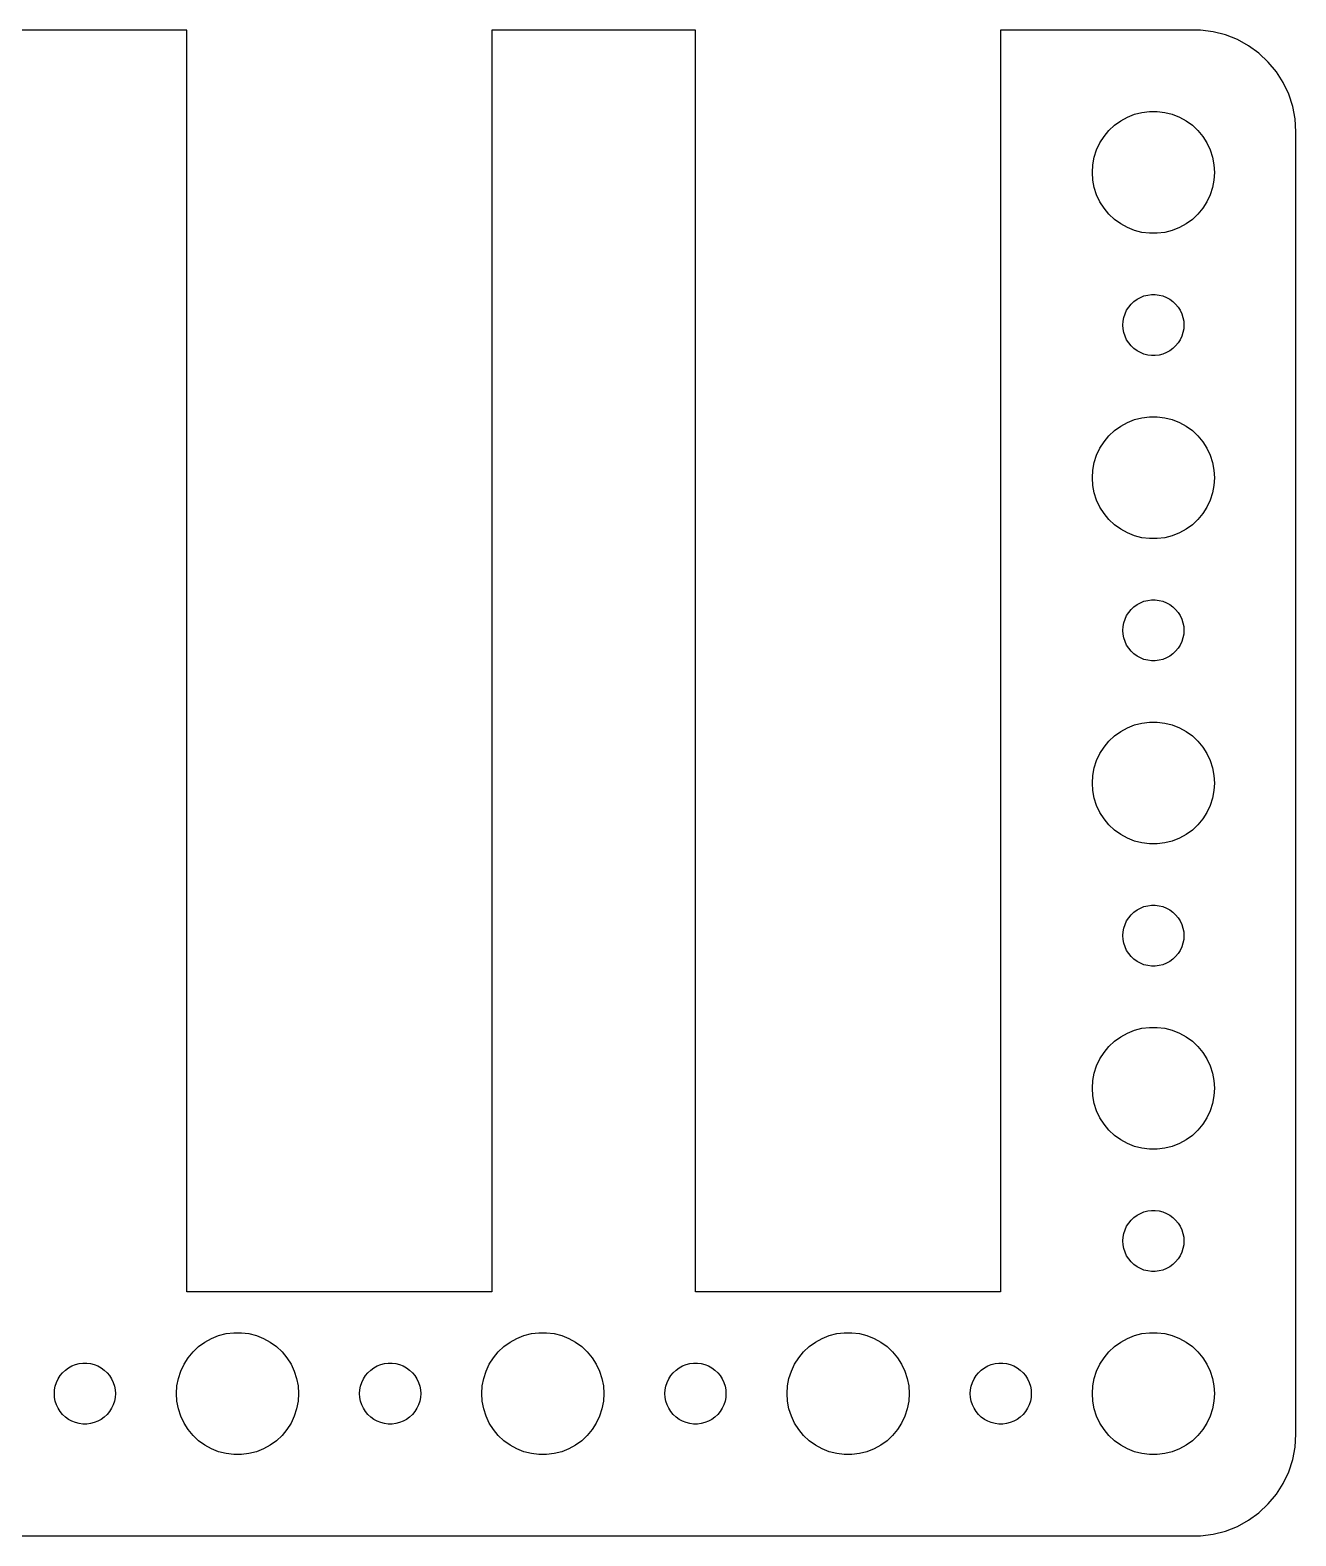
# Model space of a CAD drawing. Header units: metres. Extents: x -60 to 60, y 215 to 541.
# Drawn here: x -2.7 to 59.5, y 383 to 457 of the extents above; entities that cross this region are included whole.
import ezdxf

# ---------------------------------------------------------------- set-up
doc = ezdxf.new("R2010")
doc.units = ezdxf.units.M

msp = doc.modelspace()

# ---------------------------------------------------------------- linework, layer by layer
for p, q in [((5.00723, 456.99), (-5.00723, 456.99)), ((5.00723, 395), (5.00723, 456.99)), ((30.0072, 456.99), (19.9928, 456.99)), ((19.9928, 456.99), (19.9928, 395)), ((30.0072, 395), (30.0072, 456.99)), ((54.8139, 456.99), (44.9928, 456.99)), ((44.9928, 456.99), (44.9928, 395)), ((55.4369, 456.911), (54.8139, 456.99)), ((56.0451, 456.755), (55.4369, 456.911)), ((56.6289, 456.524), (56.0451, 456.755)), ((57.1791, 456.222), (56.6289, 456.524)), ((57.6871, 455.853), (57.1791, 456.222)), ((58.1448, 455.423), (57.6871, 455.853)), ((58.5451, 454.939), (58.1448, 455.423)), ((58.8815, 454.409), (58.5451, 454.939)), ((59.1489, 453.841), (58.8815, 454.409)), ((59.3429, 453.243), (59.1489, 453.841)), ((51.2227, 452.714), (51.5729, 452.853)), ((51.5729, 452.853), (51.9379, 452.947)), ((51.9379, 452.947), (52.3116, 452.994)), ((52.3116, 452.994), (52.6884, 452.994)), ((52.6884, 452.994), (53.0621, 452.947)), ((53.0621, 452.947), (53.427, 452.853)), ((53.427, 452.853), (53.7773, 452.714)), ((59.4606, 452.627), (59.3429, 453.243)), ((50.0729, 451.763), (50.3131, 452.054)), ((50.3131, 452.054), (50.5877, 452.312)), ((50.5877, 452.312), (50.8925, 452.533)), ((50.8925, 452.533), (51.2227, 452.714)), ((53.7773, 452.714), (54.1075, 452.533)), ((54.1075, 452.533), (54.4123, 452.312)), ((54.4123, 452.312), (54.6869, 452.054)), ((54.6869, 452.054), (54.927, 451.763)), ((59.5, 452), (59.4606, 452.627)), ((49.7107, 451.104), (49.8711, 451.445)), ((49.8711, 451.445), (50.0729, 451.763)), ((54.927, 451.763), (55.1289, 451.445)), ((55.1289, 451.445), (55.2893, 451.104)), ((59.5, 388), (59.5, 452)), ((49.5237, 450.376), (49.5942, 450.746)), ((49.5942, 450.746), (49.7107, 451.104)), ((55.2893, 451.104), (55.4057, 450.746)), ((55.4057, 450.746), (55.4763, 450.376)), ((49.5, 450), (49.5237, 450.376)), ((49.5237, 449.624), (49.5, 450)), ((55.4763, 450.376), (55.5, 450)), ((55.5, 450), (55.4763, 449.624)), ((49.5942, 449.254), (49.5237, 449.624)), ((49.7107, 448.896), (49.5942, 449.254)), ((55.4057, 449.254), (55.2893, 448.896)), ((55.4763, 449.624), (55.4057, 449.254)), ((49.8711, 448.555), (49.7107, 448.896)), ((50.0729, 448.237), (49.8711, 448.555)), ((55.1289, 448.555), (54.927, 448.237)), ((55.2893, 448.896), (55.1289, 448.555)), ((50.3131, 447.946), (50.0729, 448.237)), ((50.5877, 447.688), (50.3131, 447.946)), ((50.8925, 447.467), (50.5877, 447.688)), ((54.4123, 447.688), (54.1075, 447.467)), ((54.6869, 447.946), (54.4123, 447.688)), ((54.927, 448.237), (54.6869, 447.946)), ((51.2227, 447.286), (50.8925, 447.467)), ((51.5729, 447.147), (51.2227, 447.286)), ((51.9379, 447.053), (51.5729, 447.147)), ((52.3116, 447.006), (51.9379, 447.053)), ((52.6884, 447.006), (52.3116, 447.006)), ((53.0621, 447.053), (52.6884, 447.006)), ((53.427, 447.147), (53.0621, 447.053)), ((53.7773, 447.286), (53.427, 447.147)), ((54.1075, 447.467), (53.7773, 447.286)), ((51.8613, 443.857), (52.0365, 443.927)), ((52.0365, 443.927), (52.2189, 443.973)), ((52.2189, 443.973), (52.4058, 443.997)), ((52.4058, 443.997), (52.5942, 443.997)), ((52.5942, 443.997), (52.7811, 443.973)), ((52.7811, 443.973), (52.9635, 443.927)), ((52.9635, 443.927), (53.1387, 443.857)), ((51.1053, 443.052), (51.1855, 443.223)), ((51.1855, 443.223), (51.2865, 443.382)), ((51.2865, 443.382), (51.4065, 443.527)), ((51.4065, 443.527), (51.5439, 443.656)), ((51.5439, 443.656), (51.6963, 443.766)), ((51.6963, 443.766), (51.8613, 443.857)), ((53.1387, 443.857), (53.3037, 443.766)), ((53.3037, 443.766), (53.4561, 443.656)), ((53.4561, 443.656), (53.5934, 443.527)), ((53.5934, 443.527), (53.7135, 443.382)), ((53.7135, 443.382), (53.8145, 443.223)), ((53.8145, 443.223), (53.8947, 443.052)), ((51, 442.5), (51.0118, 442.688)), ((51.0118, 442.312), (51, 442.5)), ((51.0118, 442.688), (51.0471, 442.873)), ((51.0471, 442.873), (51.1053, 443.052)), ((53.8947, 443.052), (53.9529, 442.873)), ((53.9529, 442.873), (53.9882, 442.688)), ((53.9882, 442.688), (54, 442.5)), ((54, 442.5), (53.9882, 442.312)), ((51.0471, 442.127), (51.0118, 442.312)), ((51.1053, 441.948), (51.0471, 442.127)), ((51.1855, 441.777), (51.1053, 441.948)), ((51.2865, 441.618), (51.1855, 441.777)), ((53.8145, 441.777), (53.7135, 441.618)), ((53.8947, 441.948), (53.8145, 441.777)), ((53.9529, 442.127), (53.8947, 441.948)), ((53.9882, 442.312), (53.9529, 442.127)), ((51.4065, 441.473), (51.2865, 441.618)), ((51.5439, 441.344), (51.4065, 441.473)), ((51.6963, 441.234), (51.5439, 441.344)), ((51.8613, 441.143), (51.6963, 441.234)), ((52.0365, 441.073), (51.8613, 441.143)), ((52.2189, 441.027), (52.0365, 441.073)), ((52.4058, 441.003), (52.2189, 441.027)), ((52.5942, 441.003), (52.4058, 441.003)), ((52.7811, 441.027), (52.5942, 441.003)), ((52.9635, 441.073), (52.7811, 441.027)), ((53.1387, 441.143), (52.9635, 441.073)), ((53.3037, 441.234), (53.1387, 441.143)), ((53.4561, 441.344), (53.3037, 441.234)), ((53.5934, 441.473), (53.4561, 441.344)), ((53.7135, 441.618), (53.5934, 441.473)), ((51.9379, 437.947), (52.3116, 437.994)), ((52.3116, 437.994), (52.6884, 437.994)), ((52.6884, 437.994), (53.0621, 437.947)), ((50.3131, 437.054), (50.5877, 437.312)), ((50.5877, 437.312), (50.8925, 437.533)), ((50.8925, 437.533), (51.2227, 437.714)), ((51.2227, 437.714), (51.5729, 437.853)), ((51.5729, 437.853), (51.9379, 437.947)), ((53.0621, 437.947), (53.427, 437.853)), ((53.427, 437.853), (53.7773, 437.714)), ((53.7773, 437.714), (54.1075, 437.533)), ((54.1075, 437.533), (54.4123, 437.312)), ((54.4123, 437.312), (54.6869, 437.054)), ((49.8711, 436.445), (50.0729, 436.763)), ((50.0729, 436.763), (50.3131, 437.054)), ((54.6869, 437.054), (54.927, 436.763)), ((54.927, 436.763), (55.1289, 436.445)), ((49.5237, 435.376), (49.5942, 435.746)), ((49.5942, 435.746), (49.7107, 436.104)), ((49.7107, 436.104), (49.8711, 436.445)), ((55.1289, 436.445), (55.2893, 436.104)), ((55.2893, 436.104), (55.4057, 435.746)), ((55.4057, 435.746), (55.4763, 435.376)), ((49.5, 435), (49.5237, 435.376)), ((55.4763, 435.376), (55.5, 435)), ((49.5237, 434.624), (49.5, 435)), ((49.5942, 434.254), (49.5237, 434.624)), ((55.4763, 434.624), (55.4057, 434.254)), ((55.5, 435), (55.4763, 434.624)), ((49.7107, 433.896), (49.5942, 434.254)), ((49.8711, 433.555), (49.7107, 433.896)), ((50.0729, 433.237), (49.8711, 433.555)), ((55.1289, 433.555), (54.927, 433.237)), ((55.2893, 433.896), (55.1289, 433.555)), ((55.4057, 434.254), (55.2893, 433.896)), ((50.3131, 432.946), (50.0729, 433.237)), ((50.5877, 432.688), (50.3131, 432.946)), ((54.6869, 432.946), (54.4123, 432.688)), ((54.927, 433.237), (54.6869, 432.946)), ((50.8925, 432.467), (50.5877, 432.688)), ((51.2227, 432.286), (50.8925, 432.467)), ((51.5729, 432.147), (51.2227, 432.286)), ((51.9379, 432.053), (51.5729, 432.147)), ((52.3116, 432.006), (51.9379, 432.053)), ((53.0621, 432.053), (52.6884, 432.006)), ((53.427, 432.147), (53.0621, 432.053)), ((53.7773, 432.286), (53.427, 432.147)), ((54.1075, 432.467), (53.7773, 432.286)), ((54.4123, 432.688), (54.1075, 432.467)), ((52.6884, 432.006), (52.3116, 432.006)), ((51.1855, 428.223), (51.2865, 428.382)), ((51.2865, 428.382), (51.4065, 428.527)), ((51.4065, 428.527), (51.5439, 428.656)), ((51.5439, 428.656), (51.6963, 428.766)), ((51.6963, 428.766), (51.8613, 428.857)), ((51.8613, 428.857), (52.0365, 428.927)), ((52.0365, 428.927), (52.2189, 428.973)), ((52.2189, 428.973), (52.4058, 428.997)), ((52.4058, 428.997), (52.5942, 428.997)), ((52.5942, 428.997), (52.7811, 428.973)), ((52.7811, 428.973), (52.9635, 428.927)), ((52.9635, 428.927), (53.1387, 428.857)), ((53.1387, 428.857), (53.3037, 428.766)), ((53.3037, 428.766), (53.4561, 428.656)), ((53.4561, 428.656), (53.5934, 428.527)), ((53.5934, 428.527), (53.7135, 428.382)), ((53.7135, 428.382), (53.8145, 428.223)), ((51, 427.5), (51.0118, 427.688)), ((51.0118, 427.688), (51.0471, 427.873)), ((51.0471, 427.873), (51.1053, 428.052)), ((51.1053, 428.052), (51.1855, 428.223)), ((53.8145, 428.223), (53.8947, 428.052)), ((53.8947, 428.052), (53.9529, 427.873)), ((53.9529, 427.873), (53.9882, 427.688)), ((53.9882, 427.688), (54, 427.5)), ((51.0118, 427.312), (51, 427.5)), ((51.0471, 427.127), (51.0118, 427.312)), ((51.1053, 426.948), (51.0471, 427.127)), ((51.1855, 426.777), (51.1053, 426.948)), ((53.8947, 426.948), (53.8145, 426.777)), ((53.9529, 427.127), (53.8947, 426.948)), ((53.9882, 427.312), (53.9529, 427.127)), ((54, 427.5), (53.9882, 427.312)), ((51.2865, 426.618), (51.1855, 426.777)), ((51.4065, 426.473), (51.2865, 426.618)), ((51.5439, 426.344), (51.4065, 426.473)), ((51.6963, 426.234), (51.5439, 426.344)), ((51.8613, 426.143), (51.6963, 426.234)), ((52.0365, 426.073), (51.8613, 426.143)), ((53.1387, 426.143), (52.9635, 426.073)), ((53.3037, 426.234), (53.1387, 426.143)), ((53.4561, 426.344), (53.3037, 426.234)), ((53.5934, 426.473), (53.4561, 426.344)), ((53.7135, 426.618), (53.5934, 426.473)), ((53.8145, 426.777), (53.7135, 426.618)), ((52.2189, 426.027), (52.0365, 426.073)), ((52.4058, 426.003), (52.2189, 426.027)), ((52.5942, 426.003), (52.4058, 426.003)), ((52.7811, 426.027), (52.5942, 426.003)), ((52.9635, 426.073), (52.7811, 426.027)), ((50.5877, 422.312), (50.8925, 422.533)), ((50.8925, 422.533), (51.2227, 422.714)), ((51.2227, 422.714), (51.5729, 422.853)), ((51.5729, 422.853), (51.9379, 422.947)), ((51.9379, 422.947), (52.3116, 422.994)), ((52.3116, 422.994), (52.6884, 422.994)), ((52.6884, 422.994), (53.0621, 422.947)), ((53.0621, 422.947), (53.427, 422.853)), ((53.427, 422.853), (53.7773, 422.714)), ((53.7773, 422.714), (54.1075, 422.533)), ((54.1075, 422.533), (54.4123, 422.312)), ((49.8711, 421.445), (50.0729, 421.763)), ((50.0729, 421.763), (50.3131, 422.054)), ((50.3131, 422.054), (50.5877, 422.312)), ((54.4123, 422.312), (54.6869, 422.054)), ((54.6869, 422.054), (54.927, 421.763)), ((54.927, 421.763), (55.1289, 421.445)), ((49.5942, 420.746), (49.7107, 421.104)), ((49.7107, 421.104), (49.8711, 421.445)), ((55.1289, 421.445), (55.2893, 421.104)), ((55.2893, 421.104), (55.4057, 420.746)), ((49.5, 420), (49.5237, 420.376)), ((49.5237, 420.376), (49.5942, 420.746)), ((55.4057, 420.746), (55.4763, 420.376)), ((55.4763, 420.376), (55.5, 420)), ((49.5237, 419.624), (49.5, 420)), ((49.5942, 419.254), (49.5237, 419.624)), ((55.4763, 419.624), (55.4057, 419.254)), ((55.5, 420), (55.4763, 419.624)), ((49.7107, 418.896), (49.5942, 419.254)), ((49.8711, 418.555), (49.7107, 418.896)), ((55.2893, 418.896), (55.1289, 418.555)), ((55.4057, 419.254), (55.2893, 418.896)), ((50.0729, 418.237), (49.8711, 418.555)), ((50.3131, 417.946), (50.0729, 418.237)), ((54.927, 418.237), (54.6869, 417.946)), ((55.1289, 418.555), (54.927, 418.237)), ((50.5877, 417.688), (50.3131, 417.946)), ((50.8925, 417.467), (50.5877, 417.688)), ((51.2227, 417.286), (50.8925, 417.467)), ((51.5729, 417.147), (51.2227, 417.286)), ((53.7773, 417.286), (53.427, 417.147)), ((54.1075, 417.467), (53.7773, 417.286)), ((54.4123, 417.688), (54.1075, 417.467)), ((54.6869, 417.946), (54.4123, 417.688)), ((51.9379, 417.053), (51.5729, 417.147)), ((52.3116, 417.006), (51.9379, 417.053)), ((52.6884, 417.006), (52.3116, 417.006)), ((53.0621, 417.053), (52.6884, 417.006)), ((53.427, 417.147), (53.0621, 417.053)), ((51.4065, 413.527), (51.5439, 413.656)), ((51.5439, 413.656), (51.6963, 413.766)), ((51.6963, 413.766), (51.8613, 413.857)), ((51.8613, 413.857), (52.0365, 413.927)), ((52.0365, 413.927), (52.2189, 413.973)), ((52.2189, 413.973), (52.4058, 413.997)), ((52.4058, 413.997), (52.5942, 413.997)), ((52.5942, 413.997), (52.7811, 413.973)), ((52.7811, 413.973), (52.9635, 413.927)), ((52.9635, 413.927), (53.1387, 413.857)), ((53.1387, 413.857), (53.3037, 413.766)), ((53.3037, 413.766), (53.4561, 413.656)), ((53.4561, 413.656), (53.5934, 413.527)), ((51.0118, 412.688), (51.0471, 412.873)), ((51.0471, 412.873), (51.1053, 413.052)), ((51.1053, 413.052), (51.1855, 413.223)), ((51.1855, 413.223), (51.2865, 413.382)), ((51.2865, 413.382), (51.4065, 413.527)), ((53.5934, 413.527), (53.7135, 413.382)), ((53.7135, 413.382), (53.8145, 413.223)), ((53.8145, 413.223), (53.8947, 413.052)), ((53.8947, 413.052), (53.9529, 412.873)), ((53.9529, 412.873), (53.9882, 412.688)), ((51, 412.5), (51.0118, 412.688)), ((51.0118, 412.312), (51, 412.5)), ((51.0471, 412.127), (51.0118, 412.312)), ((51.1053, 411.948), (51.0471, 412.127)), ((53.9529, 412.127), (53.8947, 411.948)), ((53.9882, 412.312), (53.9529, 412.127)), ((53.9882, 412.688), (54, 412.5)), ((54, 412.5), (53.9882, 412.312)), ((51.1855, 411.777), (51.1053, 411.948)), ((51.2865, 411.618), (51.1855, 411.777)), ((51.4065, 411.473), (51.2865, 411.618)), ((51.5439, 411.344), (51.4065, 411.473)), ((51.6963, 411.234), (51.5439, 411.344)), ((53.4561, 411.344), (53.3037, 411.234)), ((53.5934, 411.473), (53.4561, 411.344)), ((53.7135, 411.618), (53.5934, 411.473)), ((53.8145, 411.777), (53.7135, 411.618)), ((53.8947, 411.948), (53.8145, 411.777)), ((51.8613, 411.143), (51.6963, 411.234)), ((52.0365, 411.073), (51.8613, 411.143)), ((52.2189, 411.027), (52.0365, 411.073)), ((52.4058, 411.003), (52.2189, 411.027)), ((52.5942, 411.003), (52.4058, 411.003)), ((52.7811, 411.027), (52.5942, 411.003)), ((52.9635, 411.073), (52.7811, 411.027)), ((53.1387, 411.143), (52.9635, 411.073)), ((53.3037, 411.234), (53.1387, 411.143)), ((50.8925, 407.533), (51.2227, 407.714)), ((51.2227, 407.714), (51.5729, 407.853)), ((51.5729, 407.853), (51.9379, 407.947)), ((51.9379, 407.947), (52.3116, 407.994)), ((52.3116, 407.994), (52.6884, 407.994)), ((52.6884, 407.994), (53.0621, 407.947)), ((53.0621, 407.947), (53.427, 407.853)), ((53.427, 407.853), (53.7773, 407.714)), ((53.7773, 407.714), (54.1075, 407.533)), ((50.0729, 406.763), (50.3131, 407.054)), ((50.3131, 407.054), (50.5877, 407.312)), ((50.5877, 407.312), (50.8925, 407.533)), ((54.1075, 407.533), (54.4123, 407.312)), ((54.4123, 407.312), (54.6869, 407.054)), ((54.6869, 407.054), (54.927, 406.763)), ((49.7107, 406.104), (49.8711, 406.445)), ((49.8711, 406.445), (50.0729, 406.763)), ((54.927, 406.763), (55.1289, 406.445)), ((55.1289, 406.445), (55.2893, 406.104)), ((49.5237, 405.376), (49.5942, 405.746)), ((49.5942, 405.746), (49.7107, 406.104)), ((55.2893, 406.104), (55.4057, 405.746)), ((55.4057, 405.746), (55.4763, 405.376)), ((49.5, 405), (49.5237, 405.376)), ((49.5237, 404.624), (49.5, 405)), ((55.4763, 405.376), (55.5, 405)), ((55.5, 405), (55.4763, 404.624)), ((49.5942, 404.254), (49.5237, 404.624)), ((49.7107, 403.896), (49.5942, 404.254)), ((55.4057, 404.254), (55.2893, 403.896)), ((55.4763, 404.624), (55.4057, 404.254)), ((49.8711, 403.555), (49.7107, 403.896)), ((50.0729, 403.237), (49.8711, 403.555)), ((50.3131, 402.946), (50.0729, 403.237)), ((54.927, 403.237), (54.6869, 402.946)), ((55.1289, 403.555), (54.927, 403.237)), ((55.2893, 403.896), (55.1289, 403.555)), ((50.5877, 402.688), (50.3131, 402.946)), ((50.8925, 402.467), (50.5877, 402.688)), ((51.2227, 402.286), (50.8925, 402.467)), ((54.1075, 402.467), (53.7773, 402.286)), ((54.4123, 402.688), (54.1075, 402.467)), ((54.6869, 402.946), (54.4123, 402.688)), ((51.5729, 402.147), (51.2227, 402.286)), ((51.9379, 402.053), (51.5729, 402.147)), ((52.3116, 402.006), (51.9379, 402.053)), ((52.6884, 402.006), (52.3116, 402.006)), ((53.0621, 402.053), (52.6884, 402.006)), ((53.427, 402.147), (53.0621, 402.053)), ((53.7773, 402.286), (53.427, 402.147)), ((51.5439, 398.656), (51.6963, 398.766)), ((51.6963, 398.766), (51.8613, 398.857)), ((51.8613, 398.857), (52.0365, 398.927)), ((52.0365, 398.927), (52.2189, 398.973)), ((52.2189, 398.973), (52.4058, 398.997)), ((52.4058, 398.997), (52.5942, 398.997)), ((52.5942, 398.997), (52.7811, 398.973)), ((52.7811, 398.973), (52.9635, 398.927)), ((52.9635, 398.927), (53.1387, 398.857)), ((53.1387, 398.857), (53.3037, 398.766)), ((53.3037, 398.766), (53.4561, 398.656)), ((51.0471, 397.873), (51.1053, 398.052)), ((51.1053, 398.052), (51.1855, 398.223)), ((51.1855, 398.223), (51.2865, 398.382)), ((51.2865, 398.382), (51.4065, 398.527)), ((51.4065, 398.527), (51.5439, 398.656)), ((53.4561, 398.656), (53.5934, 398.527)), ((53.5934, 398.527), (53.7135, 398.382)), ((53.7135, 398.382), (53.8145, 398.223)), ((53.8145, 398.223), (53.8947, 398.052)), ((53.8947, 398.052), (53.9529, 397.873)), ((51, 397.5), (51.0118, 397.688)), ((51.0118, 397.312), (51, 397.5)), ((51.0118, 397.688), (51.0471, 397.873)), ((51.0471, 397.127), (51.0118, 397.312)), ((53.9529, 397.873), (53.9882, 397.688)), ((53.9882, 397.312), (53.9529, 397.127)), ((53.9882, 397.688), (54, 397.5)), ((54, 397.5), (53.9882, 397.312)), ((51.1053, 396.948), (51.0471, 397.127)), ((51.1855, 396.777), (51.1053, 396.948)), ((51.2865, 396.618), (51.1855, 396.777)), ((51.4065, 396.473), (51.2865, 396.618)), ((53.7135, 396.618), (53.5934, 396.473)), ((53.8145, 396.777), (53.7135, 396.618)), ((53.8947, 396.948), (53.8145, 396.777)), ((53.9529, 397.127), (53.8947, 396.948)), ((51.5439, 396.344), (51.4065, 396.473)), ((51.6963, 396.234), (51.5439, 396.344)), ((51.8613, 396.143), (51.6963, 396.234)), ((52.0365, 396.073), (51.8613, 396.143)), ((52.2189, 396.027), (52.0365, 396.073)), ((52.4058, 396.003), (52.2189, 396.027)), ((52.5942, 396.003), (52.4058, 396.003)), ((52.7811, 396.027), (52.5942, 396.003)), ((52.9635, 396.073), (52.7811, 396.027)), ((53.1387, 396.143), (52.9635, 396.073)), ((53.3037, 396.234), (53.1387, 396.143)), ((53.4561, 396.344), (53.3037, 396.234)), ((53.5934, 396.473), (53.4561, 396.344)), ((19.9928, 395), (5.00723, 395)), ((44.9928, 395), (30.0072, 395)), ((6.22266, 392.714), (6.57294, 392.853)), ((6.57294, 392.853), (6.93785, 392.947)), ((6.93785, 392.947), (7.31161, 392.994)), ((7.31161, 392.994), (7.68837, 392.994)), ((7.68837, 392.994), (8.06213, 392.947)), ((8.06213, 392.947), (8.42705, 392.853)), ((8.42705, 392.853), (8.77733, 392.714)), ((21.2227, 392.714), (21.5729, 392.853)), ((21.5729, 392.853), (21.9379, 392.947)), ((21.9379, 392.947), (22.3116, 392.994)), ((22.3116, 392.994), (22.6884, 392.994)), ((22.6884, 392.994), (23.0621, 392.947)), ((23.0621, 392.947), (23.427, 392.853)), ((23.427, 392.853), (23.7773, 392.714)), ((36.2227, 392.714), (36.5729, 392.853)), ((36.5729, 392.853), (36.9379, 392.947)), ((36.9379, 392.947), (37.3116, 392.994)), ((37.3116, 392.994), (37.6884, 392.994)), ((37.6884, 392.994), (38.0621, 392.947)), ((38.0621, 392.947), (38.427, 392.853)), ((38.427, 392.853), (38.7773, 392.714)), ((51.2227, 392.714), (51.5729, 392.853)), ((51.5729, 392.853), (51.9379, 392.947)), ((51.9379, 392.947), (52.3116, 392.994)), ((52.3116, 392.994), (52.6884, 392.994)), ((52.6884, 392.994), (53.0621, 392.947)), ((53.0621, 392.947), (53.427, 392.853)), ((53.427, 392.853), (53.7773, 392.714)), ((5.31308, 392.054), (5.58772, 392.312)), ((5.58772, 392.312), (5.89252, 392.533)), ((5.89252, 392.533), (6.22266, 392.714)), ((8.77733, 392.714), (9.10747, 392.533)), ((9.10747, 392.533), (9.41226, 392.312)), ((9.41226, 392.312), (9.6869, 392.054)), ((20.3131, 392.054), (20.5877, 392.312)), ((20.5877, 392.312), (20.8925, 392.533)), ((20.8925, 392.533), (21.2227, 392.714)), ((23.7773, 392.714), (24.1075, 392.533)), ((24.1075, 392.533), (24.4123, 392.312)), ((24.4123, 392.312), (24.6869, 392.054)), ((35.3131, 392.054), (35.5877, 392.312)), ((35.5877, 392.312), (35.8925, 392.533)), ((35.8925, 392.533), (36.2227, 392.714)), ((38.7773, 392.714), (39.1075, 392.533)), ((39.1075, 392.533), (39.4123, 392.312)), ((39.4123, 392.312), (39.6869, 392.054)), ((50.3131, 392.054), (50.5877, 392.312)), ((50.5877, 392.312), (50.8925, 392.533)), ((50.8925, 392.533), (51.2227, 392.714)), ((53.7773, 392.714), (54.1075, 392.533)), ((54.1075, 392.533), (54.4123, 392.312)), ((54.4123, 392.312), (54.6869, 392.054)), ((-0.80373, 391.266), (-0.63866, 391.357)), ((-0.63866, 391.357), (-0.46352, 391.427)), ((-0.46352, 391.427), (-0.28107, 391.473)), ((-0.28107, 391.473), (-0.09418, 391.497)), ((-0.09418, 391.497), (0.09418, 391.497)), ((0.09418, 391.497), (0.28107, 391.473)), ((0.28107, 391.473), (0.46352, 391.427)), ((0.46352, 391.427), (0.63866, 391.357)), ((0.63866, 391.357), (0.80373, 391.266)), ((4.71066, 391.104), (4.87108, 391.445)), ((4.87108, 391.445), (5.07294, 391.763)), ((5.07294, 391.763), (5.31308, 392.054)), ((9.6869, 392.054), (9.92705, 391.763)), ((9.92705, 391.763), (10.1289, 391.445)), ((10.1289, 391.445), (10.2893, 391.104)), ((14.1963, 391.266), (14.3613, 391.357)), ((14.3613, 391.357), (14.5365, 391.427)), ((14.5365, 391.427), (14.7189, 391.473)), ((14.7189, 391.473), (14.9058, 391.497)), ((14.9058, 391.497), (15.0942, 391.497)), ((15.0942, 391.497), (15.2811, 391.473)), ((15.2811, 391.473), (15.4635, 391.427)), ((15.4635, 391.427), (15.6387, 391.357)), ((15.6387, 391.357), (15.8037, 391.266)), ((19.7107, 391.104), (19.8711, 391.445)), ((19.8711, 391.445), (20.0729, 391.763)), ((20.0729, 391.763), (20.3131, 392.054)), ((24.6869, 392.054), (24.927, 391.763)), ((24.927, 391.763), (25.1289, 391.445)), ((25.1289, 391.445), (25.2893, 391.104)), ((29.1963, 391.266), (29.3613, 391.357)), ((29.3613, 391.357), (29.5365, 391.427)), ((29.5365, 391.427), (29.7189, 391.473)), ((29.7189, 391.473), (29.9058, 391.497)), ((29.9058, 391.497), (30.0942, 391.497)), ((30.0942, 391.497), (30.2811, 391.473)), ((30.2811, 391.473), (30.4635, 391.427)), ((30.4635, 391.427), (30.6387, 391.357)), ((30.6387, 391.357), (30.8037, 391.266)), ((34.7107, 391.104), (34.8711, 391.445)), ((34.8711, 391.445), (35.0729, 391.763)), ((35.0729, 391.763), (35.3131, 392.054)), ((39.6869, 392.054), (39.927, 391.763)), ((39.927, 391.763), (40.1289, 391.445)), ((40.1289, 391.445), (40.2893, 391.104)), ((44.1963, 391.266), (44.3613, 391.357)), ((44.3613, 391.357), (44.5365, 391.427)), ((44.5365, 391.427), (44.7189, 391.473)), ((44.7189, 391.473), (44.9058, 391.497)), ((44.9058, 391.497), (45.0942, 391.497)), ((45.0942, 391.497), (45.2811, 391.473)), ((45.2811, 391.473), (45.4635, 391.427)), ((45.4635, 391.427), (45.6387, 391.357)), ((45.6387, 391.357), (45.8037, 391.266)), ((49.7107, 391.104), (49.8711, 391.445)), ((49.8711, 391.445), (50.0729, 391.763)), ((50.0729, 391.763), (50.3131, 392.054)), ((54.6869, 392.054), (54.927, 391.763)), ((54.927, 391.763), (55.1289, 391.445)), ((55.1289, 391.445), (55.2893, 391.104)), ((-1.39465, 390.552), (-1.31445, 390.723)), ((-1.31445, 390.723), (-1.21352, 390.882)), ((-1.21352, 390.882), (-1.09344, 391.027)), ((-1.09344, 391.027), (-0.95613, 391.156)), ((-0.95613, 391.156), (-0.80373, 391.266)), ((0.80373, 391.266), (0.95613, 391.156)), ((0.95613, 391.156), (1.09344, 391.027)), ((1.09344, 391.027), (1.21352, 390.882)), ((1.21352, 390.882), (1.31445, 390.723)), ((1.31445, 390.723), (1.39465, 390.552)), ((4.52365, 390.376), (4.59424, 390.746)), ((4.59424, 390.746), (4.71066, 391.104)), ((10.2893, 391.104), (10.4057, 390.746)), ((10.4057, 390.746), (10.4763, 390.376)), ((13.6053, 390.552), (13.6855, 390.723)), ((13.6855, 390.723), (13.7865, 390.882)), ((13.7865, 390.882), (13.9065, 391.027)), ((13.9065, 391.027), (14.0439, 391.156)), ((14.0439, 391.156), (14.1963, 391.266)), ((15.8037, 391.266), (15.9561, 391.156)), ((15.9561, 391.156), (16.0934, 391.027)), ((16.0934, 391.027), (16.2135, 390.882)), ((16.2135, 390.882), (16.3145, 390.723)), ((16.3145, 390.723), (16.3947, 390.552)), ((19.5237, 390.376), (19.5942, 390.746)), ((19.5942, 390.746), (19.7107, 391.104)), ((25.2893, 391.104), (25.4057, 390.746)), ((25.4057, 390.746), (25.4763, 390.376)), ((28.6053, 390.552), (28.6855, 390.723)), ((28.6855, 390.723), (28.7865, 390.882)), ((28.7865, 390.882), (28.9065, 391.027)), ((28.9065, 391.027), (29.0439, 391.156)), ((29.0439, 391.156), (29.1963, 391.266)), ((30.8037, 391.266), (30.9561, 391.156)), ((30.9561, 391.156), (31.0934, 391.027)), ((31.0934, 391.027), (31.2135, 390.882)), ((31.2135, 390.882), (31.3145, 390.723)), ((31.3145, 390.723), (31.3947, 390.552)), ((34.5237, 390.376), (34.5942, 390.746)), ((34.5942, 390.746), (34.7107, 391.104)), ((40.2893, 391.104), (40.4057, 390.746)), ((40.4057, 390.746), (40.4763, 390.376)), ((43.6053, 390.552), (43.6855, 390.723)), ((43.6855, 390.723), (43.7865, 390.882)), ((43.7865, 390.882), (43.9065, 391.027)), ((43.9065, 391.027), (44.0439, 391.156)), ((44.0439, 391.156), (44.1963, 391.266)), ((45.8037, 391.266), (45.9561, 391.156)), ((45.9561, 391.156), (46.0934, 391.027)), ((46.0934, 391.027), (46.2135, 390.882)), ((46.2135, 390.882), (46.3145, 390.723)), ((46.3145, 390.723), (46.3947, 390.552)), ((49.5237, 390.376), (49.5942, 390.746)), ((49.5942, 390.746), (49.7107, 391.104)), ((55.2893, 391.104), (55.4057, 390.746)), ((55.4057, 390.746), (55.4763, 390.376)), ((-1.5, 390), (-1.48816, 390.188)), ((-1.48816, 389.812), (-1.5, 390)), ((-1.48816, 390.188), (-1.45287, 390.373)), ((-1.45287, 390.373), (-1.39465, 390.552)), ((1.39465, 390.552), (1.45287, 390.373)), ((1.45287, 390.373), (1.48816, 390.188)), ((1.48816, 390.188), (1.5, 390)), ((1.5, 390), (1.48816, 389.812)), ((4.5, 390), (4.52365, 390.376)), ((4.52365, 389.624), (4.5, 390)), ((10.4763, 390.376), (10.5, 390)), ((10.5, 390), (10.4763, 389.624)), ((13.5, 390), (13.5118, 390.188)), ((13.5118, 389.812), (13.5, 390)), ((13.5118, 390.188), (13.5471, 390.373)), ((13.5471, 390.373), (13.6053, 390.552)), ((16.3947, 390.552), (16.4529, 390.373)), ((16.4529, 390.373), (16.4882, 390.188)), ((16.4882, 390.188), (16.5, 390)), ((16.5, 390), (16.4882, 389.812)), ((19.5, 390), (19.5237, 390.376)), ((19.5237, 389.624), (19.5, 390)), ((25.4763, 390.376), (25.5, 390)), ((25.5, 390), (25.4763, 389.624)), ((28.5, 390), (28.5118, 390.188)), ((28.5118, 389.812), (28.5, 390)), ((28.5118, 390.188), (28.5471, 390.373)), ((28.5471, 390.373), (28.6053, 390.552)), ((31.3947, 390.552), (31.4529, 390.373)), ((31.4529, 390.373), (31.4882, 390.188)), ((31.4882, 390.188), (31.5, 390)), ((31.5, 390), (31.4882, 389.812)), ((34.5, 390), (34.5237, 390.376)), ((34.5237, 389.624), (34.5, 390)), ((40.4763, 390.376), (40.5, 390)), ((40.5, 390), (40.4763, 389.624)), ((43.5, 390), (43.5118, 390.188)), ((43.5118, 389.812), (43.5, 390)), ((43.5118, 390.188), (43.5471, 390.373)), ((43.5471, 390.373), (43.6053, 390.552)), ((46.3947, 390.552), (46.4529, 390.373)), ((46.4529, 390.373), (46.4882, 390.188)), ((46.4882, 390.188), (46.5, 390)), ((46.5, 390), (46.4882, 389.812)), ((49.5, 390), (49.5237, 390.376)), ((49.5237, 389.624), (49.5, 390)), ((55.4763, 390.376), (55.5, 390)), ((55.5, 390), (55.4763, 389.624)), ((-1.45287, 389.627), (-1.48816, 389.812)), ((-1.39465, 389.448), (-1.45287, 389.627)), ((-1.31445, 389.277), (-1.39465, 389.448)), ((-1.21352, 389.118), (-1.31445, 389.277)), ((1.31445, 389.277), (1.21352, 389.118)), ((1.39465, 389.448), (1.31445, 389.277)), ((1.45287, 389.627), (1.39465, 389.448)), ((1.48816, 389.812), (1.45287, 389.627)), ((4.59424, 389.254), (4.52365, 389.624)), ((4.71066, 388.896), (4.59424, 389.254)), ((10.4057, 389.254), (10.2893, 388.896)), ((10.4763, 389.624), (10.4057, 389.254)), ((13.5471, 389.627), (13.5118, 389.812)), ((13.6053, 389.448), (13.5471, 389.627)), ((13.6855, 389.277), (13.6053, 389.448)), ((13.7865, 389.118), (13.6855, 389.277)), ((16.3145, 389.277), (16.2135, 389.118)), ((16.3947, 389.448), (16.3145, 389.277)), ((16.4529, 389.627), (16.3947, 389.448)), ((16.4882, 389.812), (16.4529, 389.627)), ((19.5942, 389.254), (19.5237, 389.624)), ((19.7107, 388.896), (19.5942, 389.254)), ((25.4057, 389.254), (25.2893, 388.896)), ((25.4763, 389.624), (25.4057, 389.254)), ((28.5471, 389.627), (28.5118, 389.812)), ((28.6053, 389.448), (28.5471, 389.627)), ((28.6855, 389.277), (28.6053, 389.448)), ((28.7865, 389.118), (28.6855, 389.277)), ((31.3145, 389.277), (31.2135, 389.118)), ((31.3947, 389.448), (31.3145, 389.277)), ((31.4529, 389.627), (31.3947, 389.448)), ((31.4882, 389.812), (31.4529, 389.627)), ((34.5942, 389.254), (34.5237, 389.624)), ((34.7107, 388.896), (34.5942, 389.254)), ((40.4057, 389.254), (40.2893, 388.896)), ((40.4763, 389.624), (40.4057, 389.254)), ((43.5471, 389.627), (43.5118, 389.812)), ((43.6053, 389.448), (43.5471, 389.627)), ((43.6855, 389.277), (43.6053, 389.448)), ((43.7865, 389.118), (43.6855, 389.277)), ((46.3145, 389.277), (46.2135, 389.118)), ((46.3947, 389.448), (46.3145, 389.277)), ((46.4529, 389.627), (46.3947, 389.448)), ((46.4882, 389.812), (46.4529, 389.627)), ((49.5942, 389.254), (49.5237, 389.624)), ((49.7107, 388.896), (49.5942, 389.254)), ((55.4057, 389.254), (55.2893, 388.896)), ((55.4763, 389.624), (55.4057, 389.254)), ((-1.09344, 388.973), (-1.21352, 389.118)), ((-0.95613, 388.844), (-1.09344, 388.973)), ((-0.80373, 388.734), (-0.95613, 388.844)), ((-0.63866, 388.643), (-0.80373, 388.734)), ((-0.46352, 388.573), (-0.63866, 388.643)), ((-0.28107, 388.527), (-0.46352, 388.573)), ((-0.09418, 388.503), (-0.28107, 388.527)), ((0.09418, 388.503), (-0.09418, 388.503)), ((0.28107, 388.527), (0.09418, 388.503)), ((0.46352, 388.573), (0.28107, 388.527)), ((0.63866, 388.643), (0.46352, 388.573)), ((0.80373, 388.734), (0.63866, 388.643)), ((0.95613, 388.844), (0.80373, 388.734)), ((1.09344, 388.973), (0.95613, 388.844)), ((1.21352, 389.118), (1.09344, 388.973)), ((4.87108, 388.555), (4.71066, 388.896)), ((5.07294, 388.237), (4.87108, 388.555)), ((10.1289, 388.555), (9.92705, 388.237)), ((10.2893, 388.896), (10.1289, 388.555)), ((13.9065, 388.973), (13.7865, 389.118)), ((14.0439, 388.844), (13.9065, 388.973)), ((14.1963, 388.734), (14.0439, 388.844)), ((14.3613, 388.643), (14.1963, 388.734)), ((14.5365, 388.573), (14.3613, 388.643)), ((14.7189, 388.527), (14.5365, 388.573)), ((14.9058, 388.503), (14.7189, 388.527)), ((15.0942, 388.503), (14.9058, 388.503)), ((15.2811, 388.527), (15.0942, 388.503)), ((15.4635, 388.573), (15.2811, 388.527)), ((15.6387, 388.643), (15.4635, 388.573)), ((15.8037, 388.734), (15.6387, 388.643)), ((15.9561, 388.844), (15.8037, 388.734)), ((16.0934, 388.973), (15.9561, 388.844)), ((16.2135, 389.118), (16.0934, 388.973)), ((19.8711, 388.555), (19.7107, 388.896)), ((20.0729, 388.237), (19.8711, 388.555)), ((25.1289, 388.555), (24.927, 388.237)), ((25.2893, 388.896), (25.1289, 388.555)), ((28.9065, 388.973), (28.7865, 389.118)), ((29.0439, 388.844), (28.9065, 388.973)), ((29.1963, 388.734), (29.0439, 388.844)), ((29.3613, 388.643), (29.1963, 388.734)), ((29.5365, 388.573), (29.3613, 388.643)), ((29.7189, 388.527), (29.5365, 388.573)), ((29.9058, 388.503), (29.7189, 388.527)), ((30.0942, 388.503), (29.9058, 388.503)), ((30.2811, 388.527), (30.0942, 388.503)), ((30.4635, 388.573), (30.2811, 388.527)), ((30.6387, 388.643), (30.4635, 388.573)), ((30.8037, 388.734), (30.6387, 388.643)), ((30.9561, 388.844), (30.8037, 388.734)), ((31.0934, 388.973), (30.9561, 388.844)), ((31.2135, 389.118), (31.0934, 388.973)), ((34.8711, 388.555), (34.7107, 388.896)), ((35.0729, 388.237), (34.8711, 388.555)), ((40.1289, 388.555), (39.927, 388.237)), ((40.2893, 388.896), (40.1289, 388.555)), ((43.9065, 388.973), (43.7865, 389.118)), ((44.0439, 388.844), (43.9065, 388.973)), ((44.1963, 388.734), (44.0439, 388.844)), ((44.3613, 388.643), (44.1963, 388.734)), ((44.5365, 388.573), (44.3613, 388.643)), ((44.7189, 388.527), (44.5365, 388.573)), ((44.9058, 388.503), (44.7189, 388.527)), ((45.0942, 388.503), (44.9058, 388.503)), ((45.2811, 388.527), (45.0942, 388.503)), ((45.4635, 388.573), (45.2811, 388.527)), ((45.6387, 388.643), (45.4635, 388.573)), ((45.8037, 388.734), (45.6387, 388.643)), ((45.9561, 388.844), (45.8037, 388.734)), ((46.0934, 388.973), (45.9561, 388.844)), ((46.2135, 389.118), (46.0934, 388.973)), ((49.8711, 388.555), (49.7107, 388.896)), ((50.0729, 388.237), (49.8711, 388.555)), ((55.1289, 388.555), (54.927, 388.237)), ((55.2893, 388.896), (55.1289, 388.555)), ((5.31308, 387.946), (5.07294, 388.237)), ((5.58772, 387.688), (5.31308, 387.946)), ((5.89252, 387.467), (5.58772, 387.688)), ((9.41226, 387.688), (9.10747, 387.467)), ((9.6869, 387.946), (9.41226, 387.688)), ((9.92705, 388.237), (9.6869, 387.946)), ((20.3131, 387.946), (20.0729, 388.237)), ((20.5877, 387.688), (20.3131, 387.946)), ((20.8925, 387.467), (20.5877, 387.688)), ((24.4123, 387.688), (24.1075, 387.467)), ((24.6869, 387.946), (24.4123, 387.688)), ((24.927, 388.237), (24.6869, 387.946)), ((35.3131, 387.946), (35.0729, 388.237)), ((35.5877, 387.688), (35.3131, 387.946)), ((35.8925, 387.467), (35.5877, 387.688)), ((39.4123, 387.688), (39.1075, 387.467)), ((39.6869, 387.946), (39.4123, 387.688)), ((39.927, 388.237), (39.6869, 387.946)), ((50.3131, 387.946), (50.0729, 388.237)), ((50.5877, 387.688), (50.3131, 387.946)), ((50.8925, 387.467), (50.5877, 387.688)), ((54.4123, 387.688), (54.1075, 387.467)), ((54.6869, 387.946), (54.4123, 387.688)), ((54.927, 388.237), (54.6869, 387.946)), ((59.4606, 387.373), (59.5, 388)), ((6.22266, 387.286), (5.89252, 387.467)), ((6.57294, 387.147), (6.22266, 387.286)), ((6.93785, 387.053), (6.57294, 387.147)), ((7.31161, 387.006), (6.93785, 387.053)), ((7.68837, 387.006), (7.31161, 387.006)), ((8.06213, 387.053), (7.68837, 387.006)), ((8.42705, 387.147), (8.06213, 387.053)), ((8.77733, 387.286), (8.42705, 387.147)), ((9.10747, 387.467), (8.77733, 387.286)), ((21.2227, 387.286), (20.8925, 387.467)), ((21.5729, 387.147), (21.2227, 387.286)), ((21.9379, 387.053), (21.5729, 387.147)), ((22.3116, 387.006), (21.9379, 387.053)), ((22.6884, 387.006), (22.3116, 387.006)), ((23.0621, 387.053), (22.6884, 387.006)), ((23.427, 387.147), (23.0621, 387.053)), ((23.7773, 387.286), (23.427, 387.147)), ((24.1075, 387.467), (23.7773, 387.286)), ((36.2227, 387.286), (35.8925, 387.467)), ((36.5729, 387.147), (36.2227, 387.286)), ((36.9379, 387.053), (36.5729, 387.147)), ((37.3116, 387.006), (36.9379, 387.053)), ((37.6884, 387.006), (37.3116, 387.006)), ((38.0621, 387.053), (37.6884, 387.006)), ((38.427, 387.147), (38.0621, 387.053)), ((38.7773, 387.286), (38.427, 387.147)), ((39.1075, 387.467), (38.7773, 387.286)), ((51.2227, 387.286), (50.8925, 387.467)), ((51.5729, 387.147), (51.2227, 387.286)), ((51.9379, 387.053), (51.5729, 387.147)), ((52.3116, 387.006), (51.9379, 387.053)), ((52.6884, 387.006), (52.3116, 387.006)), ((53.0621, 387.053), (52.6884, 387.006)), ((53.427, 387.147), (53.0621, 387.053)), ((53.7773, 387.286), (53.427, 387.147)), ((54.1075, 387.467), (53.7773, 387.286)), ((59.3429, 386.757), (59.4606, 387.373)), ((59.1489, 386.159), (59.3429, 386.757)), ((58.5451, 385.061), (58.8815, 385.591)), ((58.8815, 385.591), (59.1489, 386.159)), ((58.1448, 384.577), (58.5451, 385.061)), ((57.1791, 383.778), (57.6871, 384.147)), ((57.6871, 384.147), (58.1448, 384.577)), ((55.4369, 383.089), (56.0451, 383.245)), ((56.0451, 383.245), (56.6289, 383.476)), ((56.6289, 383.476), (57.1791, 383.778)), ((-54.8139, 383.01), (54.8139, 383.01)), ((54.8139, 383.01), (55.4369, 383.089))]:
    msp.add_line(p, q)

doc.saveas('drawing.dxf')
